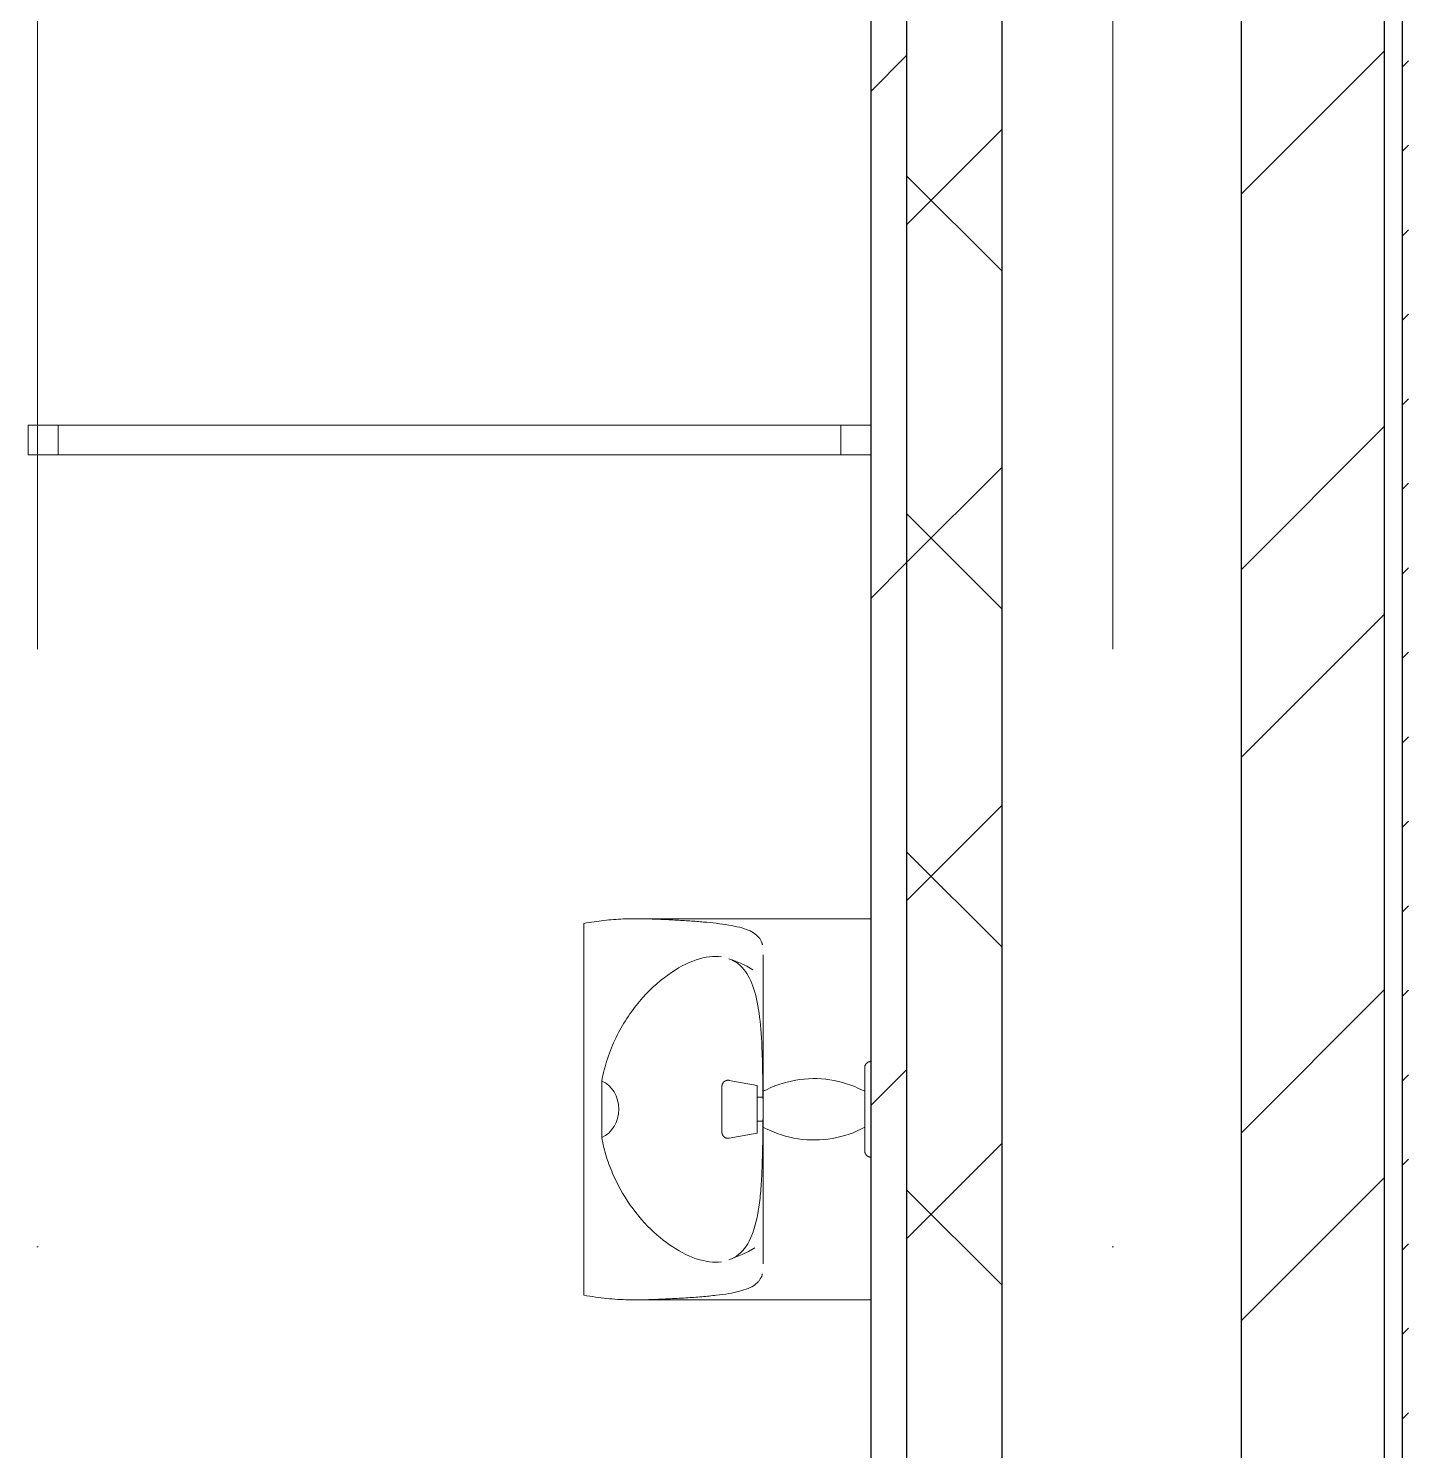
# Model space of a CAD drawing. Header units: millimetres. Extents: x -1073752 to 1436911, y -1379358 to 94781.
# Drawn here: x -1007811 to -1006661, y -1118158 to -1116968 of the extents above; entities that cross this region are included whole.
import ezdxf

# ---------------------------------------------------------------- set-up
doc = ezdxf.new("R2010")
doc.units = ezdxf.units.MM
doc.linetypes.add('ADSK_Линия сетки', pattern=[25, 20, -2.5, 0, -2.5])
for name, color, linetype, lineweight in [('Витраж', 7, 'Continuous', 9), ('Оси', 252, 'Continuous', 9), ('Сантехника', 252, 'Continuous', 9), ('Стены наружные', 7, 'Continuous', 18)]:
    doc.layers.add(name, color=color, linetype=linetype, lineweight=lineweight)

# ---------------------------------------------------------------- blocks, each defined once
blk = doc.blocks.new('3 этаж')
at = {"layer": 'Витраж', "color": 251, "true_color": 0x636466, "extrusion": (0, 0, -1)}
for p, q in [((293838.2, -4075.9), (293838.2, -4100.9)), ((293863.2, -4075.9), (293838.2, -4075.9)), ((293863.2, -4100.9), (293863.2, -4075.9)), ((293838.2, -4100.9), (293863.2, -4100.9))]:
    blk.add_line(p, q, dxfattribs=at)
at = {"layer": 'Витраж', "color": 251, "true_color": 0x636466}
for p, q in [((293863.2, -4100.9), (293863.2, -4075.9)), ((293863.2, -4075.9), (294518.2, -4075.9)), ((294518.2, -4075.9), (294518.2, -4100.9)), ((294543.2, -4075.9), (294518.2, -4075.9)), ((294518.2, -4075.9), (294518.2, -4100.9)), ((294518.2, -4100.9), (293863.2, -4100.9)), ((294518.2, -4100.9), (294543.2, -4100.9))]:
    blk.add_line(p, q, dxfattribs=at)
at = {"layer": 'Оси', "color": 251, "linetype": 'ADSK_Линия сетки', "ltscale": 200, "true_color": 0x636466}
for p, q in [((293845.8, -263.4), (293845.8, -30119.6)), ((294745.8, -263.4), (294745.8, -30119.6))]:
    blk.add_line(p, q, dxfattribs=at)
at = {"layer": 'Сантехника', "color": 251, "true_color": 0x636466}
for p, q in [((294303.2, -4804), (294303.2, -4492.9)), ((294543.2, -4489), (294346.1, -4489)), ((294428.5, -4523.9), (294424.5, -4522.4)), ((294434.1, -4526.2), (294428.5, -4523.9)), ((294439.4, -4528.8), (294434.1, -4526.2)), ((294444.6, -4531.6), (294439.4, -4528.8)), ((294453.1, -4538.4), (294453.1, -4639.8)), ((294538.2, -4613.2), (294538.3, -4613)), ((294538.2, -4613.4), (294538.2, -4613.2)), ((294538.2, -4613.5), (294538.2, -4613.4)), ((294538.2, -4613.4), (294538.2, -4613.5)), ((294538.2, -4613.6), (294538.2, -4613.5)), ((294538.2, -4613.5), (294538.2, -4613.6)), ((294538.2, -4613.7), (294538.2, -4613.6)), ((294538.2, -4613.6), (294538.2, -4613.7)), ((294538.2, -4614), (294538.2, -4613.7)), ((294538.2, -4613.7), (294538.2, -4613.9)), ((294538.2, -4613.9), (294538.2, -4614.1)), ((294538.2, -4614.2), (294538.2, -4614)), ((294538.2, -4614.1), (294538.2, -4614.4)), ((294538.2, -4614.5), (294538.2, -4614.2)), ((294538.2, -4614.4), (294538.2, -4614.8)), ((294538.2, -4614.9), (294538.2, -4614.5)), ((294538.2, -4614.8), (294538.2, -4615.2)), ((294538.2, -4615.3), (294538.2, -4614.9)), ((294538.2, -4615.2), (294538.2, -4615.7)), ((294538.2, -4615.8), (294538.2, -4615.3)), ((294538.2, -4615.7), (294538.2, -4616.2)), ((294538.2, -4616.4), (294538.2, -4615.8)), ((294538.2, -4616.2), (294538.2, -4616.8)), ((294538.2, -4616.9), (294538.2, -4616.4)), ((294538.2, -4616.8), (294538.2, -4617.4)), ((294538.2, -4617.6), (294538.2, -4616.9)), ((294538.3, -4612.5), (294538.4, -4612.3)), ((294538.3, -4612.6), (294538.3, -4612.5)), ((294538.3, -4612.8), (294538.3, -4612.6)), ((294538.3, -4613), (294538.3, -4612.8)), ((294538.4, -4612.1), (294538.5, -4611.9)), ((294538.4, -4612.3), (294538.4, -4612.1)), ((294538.5, -4611.9), (294538.6, -4611.7)), ((294538.6, -4611.5), (294538.7, -4611.3)), ((294538.6, -4611.7), (294538.6, -4611.5)), ((294538.7, -4611.3), (294538.8, -4611.1)), ((294538.8, -4611.1), (294538.9, -4611)), ((294538.9, -4611), (294539, -4610.8)), ((294539, -4610.8), (294539.1, -4610.6)), ((294539.1, -4610.6), (294539.2, -4610.5)), ((294539.2, -4610.5), (294539.4, -4610.3)), ((294539.4, -4610.3), (294539.5, -4610.1)), ((294539.5, -4610.1), (294539.6, -4610)), ((294539.6, -4610), (294539.8, -4609.9)), ((294539.8, -4609.9), (294539.9, -4609.7)), ((294539.9, -4609.7), (294540.1, -4609.6)), ((294540.1, -4609.6), (294540.2, -4609.5)), ((294540.2, -4609.5), (294540.4, -4609.3)), ((294540.4, -4609.3), (294540.5, -4609.2)), ((294540.5, -4609.2), (294540.7, -4609.1)), ((294540.7, -4609.1), (294540.9, -4609)), ((294540.9, -4609), (294541.1, -4608.9)), ((294541.1, -4608.9), (294541.2, -4608.9)), ((294541.2, -4608.9), (294541.4, -4608.8)), ((294541.4, -4608.8), (294541.6, -4608.7)), ((294541.6, -4608.7), (294541.8, -4608.7)), ((294541.8, -4608.7), (294542, -4608.6)), ((294542, -4608.6), (294542.2, -4608.6)), ((294542.2, -4608.6), (294542.4, -4608.5)), ((294542.4, -4608.5), (294542.6, -4608.5)), ((294542.6, -4608.5), (294542.8, -4608.5)), ((294542.8, -4608.5), (294543, -4608.5)), ((294543, -4608.5), (294543.2, -4608.4)), ((294543.2, -4608.4), (294543.2, -4608.4)), ((294318.1, -4648.4), (294318.1, -4624.9)), ((294418.7, -4628.6), (294418.8, -4628.4)), ((294418.7, -4628.8), (294418.7, -4628.6)), ((294418.7, -4629), (294418.7, -4628.8)), ((294418.7, -4629.2), (294418.7, -4629)), ((294418.8, -4628), (294418.9, -4627.8)), ((294418.8, -4628.2), (294418.8, -4628)), ((294418.8, -4628.4), (294418.8, -4628.2)), ((294418.9, -4627.8), (294419, -4627.6)), ((294419, -4627.4), (294419.1, -4627.2)), ((294419, -4627.6), (294419, -4627.4)), ((294419.1, -4627.2), (294419.2, -4627.1)), ((294419.2, -4627.1), (294419.3, -4626.9)), ((294419.3, -4626.9), (294419.4, -4626.7)), ((294419.4, -4626.7), (294419.5, -4626.5)), ((294419.5, -4626.5), (294419.6, -4626.4)), ((294419.6, -4626.4), (294419.7, -4626.2)), ((294419.7, -4626.2), (294419.8, -4626)), ((294419.8, -4626), (294419.9, -4625.9)), ((294419.9, -4625.9), (294420.1, -4625.7)), ((294420.1, -4625.7), (294420.2, -4625.6)), ((294420.2, -4625.6), (294420.4, -4625.5)), ((294420.4, -4625.5), (294420.5, -4625.3)), ((294420.5, -4625.3), (294420.7, -4625.2)), ((294420.7, -4625.2), (294420.8, -4625.1)), ((294420.8, -4625.1), (294421, -4625)), ((294421, -4625), (294421.2, -4624.9)), ((294421.2, -4624.9), (294421.3, -4624.8)), ((294421.3, -4624.8), (294421.5, -4624.7)), ((294421.5, -4624.7), (294421.7, -4624.6)), ((294421.7, -4624.6), (294421.9, -4624.5)), ((294421.9, -4624.5), (294422.1, -4624.5)), ((294422.1, -4624.5), (294422.3, -4624.4)), ((294422.3, -4624.4), (294422.5, -4624.4)), ((294422.5, -4624.4), (294422.7, -4624.3)), ((294422.7, -4624.3), (294422.9, -4624.3)), ((294422.9, -4624.3), (294423, -4624.2)), ((294423, -4624.2), (294423.2, -4624.2)), ((294423.2, -4624.2), (294423.4, -4624.2)), ((294423.4, -4624.2), (294423.6, -4624.2)), ((294423.6, -4624.2), (294423.8, -4624.2)), ((294423.8, -4624.2), (294424, -4624.2)), ((294424, -4624.2), (294424.2, -4624.2)), ((294424.2, -4624.2), (294424.4, -4624.2)), ((294424.4, -4624.2), (294424.6, -4624.3)), ((294448.2, -4628.4), (294424.6, -4624.3)), ((294448.2, -4648.4), (294448.2, -4628.4)), ((294452.8, -4624.6), (294452.8, -4639.8)), ((294459.7, -4630.3), (294463, -4628.9)), ((294463, -4628.9), (294466.4, -4627.7)), ((294466.4, -4627.7), (294469.9, -4626.6)), ((294469.9, -4626.6), (294473.3, -4625.6)), ((294473.3, -4625.6), (294476.8, -4624.8)), ((294476.8, -4624.8), (294480.4, -4624.1)), ((294480.4, -4624.1), (294483.9, -4623.6)), ((294483.9, -4623.6), (294487.5, -4623.2)), ((294487.5, -4623.2), (294491.1, -4622.9)), ((294491.1, -4622.9), (294494.7, -4622.8)), ((294494.7, -4622.8), (294498.3, -4622.8)), ((294498.3, -4622.8), (294501.9, -4623)), ((294501.9, -4623), (294505.5, -4623.3)), ((294505.5, -4623.3), (294509, -4623.8)), ((294509, -4623.8), (294512.6, -4624.4)), ((294512.6, -4624.4), (294516.1, -4625.1)), ((294516.1, -4625.1), (294519.6, -4626)), ((294519.6, -4626), (294523, -4627)), ((294523, -4627), (294526.5, -4628.2)), ((294526.5, -4628.2), (294529.8, -4629.5)), ((294538.2, -4617.4), (294538.2, -4618.1)), ((294538.2, -4618.3), (294538.2, -4617.6)), ((294538.2, -4618.1), (294538.2, -4618.8)), ((294538.2, -4619), (294538.2, -4618.3)), ((294538.2, -4618.8), (294538.2, -4619.6)), ((294538.2, -4619.8), (294538.2, -4619)), ((294538.2, -4619.6), (294538.2, -4620.4)), ((294538.2, -4620.6), (294538.2, -4619.8)), ((294538.2, -4620.4), (294538.2, -4621.2)), ((294538.2, -4621.5), (294538.2, -4620.6)), ((294538.2, -4621.2), (294538.2, -4622.1)), ((294538.2, -4622.4), (294538.2, -4621.5)), ((294538.2, -4622.1), (294538.2, -4623.1)), ((294538.2, -4623.3), (294538.2, -4622.4)), ((294538.2, -4623.1), (294538.2, -4624.1)), ((294538.2, -4624.3), (294538.2, -4623.3)), ((294538.2, -4624.1), (294538.2, -4625.1)), ((294538.2, -4625.4), (294538.2, -4624.3)), ((294538.2, -4625.1), (294538.2, -4626.1)), ((294538.2, -4626.4), (294538.2, -4625.4)), ((294538.2, -4626.1), (294538.2, -4627.2)), ((294538.2, -4627.5), (294538.2, -4626.4)), ((294538.2, -4627.2), (294538.2, -4628.4)), ((294538.2, -4628.7), (294538.2, -4627.5)), ((294538.2, -4628.4), (294538.2, -4629.5)), ((294538.2, -4629.9), (294538.2, -4628.7)), ((294418.7, -4629.3), (294418.7, -4629.2)), ((294418.7, -4629.2), (294418.7, -4629.2)), ((294418.7, -4629.2), (294418.7, -4629.2)), ((294418.7, -4629.2), (294418.7, -4629.3)), ((294418.7, -4629.4), (294418.7, -4629.3)), ((294418.7, -4629.3), (294418.7, -4629.3)), ((294418.7, -4629.3), (294418.7, -4629.4)), ((294418.7, -4629.5), (294418.7, -4629.4)), ((294418.7, -4629.4), (294418.7, -4629.6)), ((294418.7, -4629.6), (294418.7, -4629.5)), ((294418.7, -4629.8), (294418.7, -4629.6)), ((294418.7, -4629.6), (294418.7, -4629.7)), ((294418.7, -4629.7), (294418.7, -4629.9)), ((294418.7, -4630), (294418.7, -4629.8)), ((294418.7, -4629.9), (294418.7, -4630.2)), ((294418.7, -4630.2), (294418.7, -4630)), ((294418.7, -4630.5), (294418.7, -4630.2)), ((294418.7, -4630.2), (294418.7, -4630.4)), ((294418.7, -4630.4), (294418.7, -4630.7)), ((294418.7, -4630.8), (294418.7, -4630.5)), ((294418.7, -4630.7), (294418.7, -4631)), ((294418.7, -4631.1), (294418.7, -4630.8)), ((294418.7, -4631), (294418.7, -4631.4)), ((294418.7, -4631.5), (294418.7, -4631.1)), ((294418.7, -4631.4), (294418.7, -4631.7)), ((294418.7, -4631.8), (294418.7, -4631.5)), ((294418.7, -4631.7), (294418.7, -4632.1)), ((294418.7, -4632.2), (294418.7, -4631.8)), ((294418.7, -4632.1), (294418.7, -4632.6)), ((294418.7, -4632.7), (294418.7, -4632.2)), ((294418.7, -4632.6), (294418.7, -4633)), ((294418.7, -4633.1), (294418.7, -4632.7)), ((294418.7, -4633), (294418.7, -4633.5)), ((294418.7, -4633.6), (294418.7, -4633.1)), ((294418.7, -4633.5), (294418.7, -4634)), ((294418.7, -4634.1), (294418.7, -4633.6)), ((294418.7, -4634), (294418.7, -4634.5)), ((294418.7, -4634.6), (294418.7, -4634.1)), ((294418.7, -4634.5), (294418.7, -4635)), ((294418.7, -4635.2), (294418.7, -4634.6)), ((294418.7, -4635), (294418.7, -4635.6)), ((294418.7, -4635.8), (294418.7, -4635.2)), ((294418.7, -4635.6), (294418.7, -4636.2)), ((294418.7, -4636.3), (294418.7, -4635.8)), ((294418.7, -4636.2), (294418.7, -4636.8)), ((294418.7, -4636.9), (294418.7, -4636.3)), ((294418.7, -4636.8), (294418.7, -4637.4)), ((294418.7, -4637.6), (294418.7, -4636.9)), ((294418.7, -4637.4), (294418.7, -4638)), ((294418.7, -4638.2), (294418.7, -4637.6)), ((294418.7, -4638), (294418.7, -4638.7)), ((294418.7, -4638.9), (294418.7, -4638.2)), ((294418.7, -4638.7), (294418.7, -4639.4)), ((294418.7, -4639.6), (294418.7, -4638.9)), ((294418.7, -4639.4), (294418.7, -4640.1)), ((294418.7, -4640.2), (294418.7, -4639.6)), ((294418.7, -4640.1), (294418.7, -4640.8)), ((294418.7, -4640.9), (294418.7, -4640.2)), ((294418.7, -4640.8), (294418.7, -4641.5)), ((294418.7, -4641.7), (294418.7, -4640.9)), ((294453.2, -4638.4), (294448.2, -4638.4)), ((294453.2, -4633.4), (294456.5, -4631.8)), ((294453.2, -4633.4), (294453.2, -4648.4)), ((294456.5, -4631.8), (294459.7, -4630.3)), ((294529.8, -4629.5), (294533.1, -4630.9)), ((294533.1, -4630.9), (294536.4, -4632.5)), ((294536.4, -4632.5), (294538.2, -4633.4)), ((294538.2, -4629.5), (294538.2, -4630.7)), ((294538.2, -4631.1), (294538.2, -4629.9)), ((294538.2, -4630.7), (294538.2, -4631.9)), ((294538.2, -4632.3), (294538.2, -4631.1)), ((294538.2, -4631.9), (294538.2, -4633.2)), ((294538.2, -4633.2), (294538.2, -4634.5)), ((294538.2, -4634.5), (294538.2, -4635.8)), ((294538.2, -4635.8), (294538.2, -4637.1)), ((294538.2, -4637.1), (294538.2, -4638.4)), ((294538.2, -4638.4), (294538.2, -4639.8)), ((294538.2, -4639.8), (294538.2, -4641.1)), ((294318.1, -4672), (294318.1, -4648.4)), ((294418.7, -4641.5), (294418.7, -4642.2)), ((294418.7, -4642.4), (294418.7, -4641.7)), ((294418.7, -4642.2), (294418.7, -4642.9)), ((294418.7, -4643.1), (294418.7, -4642.4)), ((294418.7, -4642.9), (294418.7, -4643.7)), ((294418.7, -4643.9), (294418.7, -4643.1)), ((294418.7, -4643.7), (294418.7, -4644.4)), ((294418.7, -4644.6), (294418.7, -4643.9)), ((294418.7, -4644.4), (294418.7, -4645.2)), ((294418.7, -4645.4), (294418.7, -4644.6)), ((294418.7, -4645.2), (294418.7, -4645.9)), ((294418.7, -4646.1), (294418.7, -4645.4)), ((294418.7, -4645.9), (294418.7, -4646.7)), ((294418.7, -4646.9), (294418.7, -4646.1)), ((294418.7, -4646.7), (294418.7, -4647.5)), ((294418.7, -4647.7), (294418.7, -4646.9)), ((294418.7, -4647.5), (294418.7, -4648.2)), ((294418.7, -4648.4), (294418.7, -4647.7)), ((294418.7, -4648.2), (294418.7, -4648.4)), ((294418.7, -4648.4), (294418.7, -4649.2)), ((294418.7, -4648.7), (294418.7, -4648.4)), ((294418.7, -4649.4), (294418.7, -4648.7)), ((294418.7, -4649.2), (294418.7, -4650)), ((294418.7, -4650.2), (294418.7, -4649.4)), ((294418.7, -4650), (294418.7, -4650.7)), ((294418.7, -4651), (294418.7, -4650.2)), ((294418.7, -4650.7), (294418.7, -4651.5)), ((294418.7, -4651.7), (294418.7, -4651)), ((294418.7, -4651.5), (294418.7, -4652.3)), ((294418.7, -4652.5), (294418.7, -4651.7)), ((294418.7, -4652.3), (294418.7, -4653)), ((294418.7, -4653.2), (294418.7, -4652.5)), ((294448.2, -4668.4), (294448.2, -4648.4)), ((294453.2, -4648.4), (294453.2, -4663.4)), ((294538.2, -4641.1), (294538.2, -4642.5)), ((294538.2, -4642.5), (294538.2, -4643.9)), ((294538.2, -4643.9), (294538.2, -4645.3)), ((294538.2, -4645.3), (294538.2, -4646.7)), ((294538.2, -4646.7), (294538.2, -4648.1)), ((294538.2, -4648.1), (294538.2, -4648.4)), ((294538.2, -4648.4), (294538.2, -4649.8)), ((294538.2, -4649.8), (294538.2, -4651.2)), ((294538.2, -4651.2), (294538.2, -4652.6)), ((294538.2, -4652.6), (294538.2, -4654)), ((294418.7, -4653), (294418.7, -4653.8)), ((294418.7, -4654), (294418.7, -4653.2)), ((294418.7, -4653.8), (294418.7, -4654.5)), ((294418.7, -4654.7), (294418.7, -4654)), ((294418.7, -4654.5), (294418.7, -4655.2)), ((294418.7, -4655.4), (294418.7, -4654.7)), ((294418.7, -4655.2), (294418.7, -4655.9)), ((294418.7, -4656.1), (294418.7, -4655.4)), ((294418.7, -4655.9), (294418.7, -4656.6)), ((294418.7, -4656.8), (294418.7, -4656.1)), ((294418.7, -4656.6), (294418.7, -4657.3)), ((294418.7, -4657.5), (294418.7, -4656.8)), ((294418.7, -4657.3), (294418.7, -4658)), ((294418.7, -4658.2), (294418.7, -4657.5)), ((294418.7, -4658), (294418.7, -4658.7)), ((294418.7, -4658.8), (294418.7, -4658.2)), ((294418.7, -4658.7), (294418.7, -4659.3)), ((294418.7, -4659.5), (294418.7, -4658.8)), ((294418.7, -4659.3), (294418.7, -4659.9)), ((294418.7, -4660.1), (294418.7, -4659.5)), ((294418.7, -4659.9), (294418.7, -4660.5)), ((294418.7, -4660.7), (294418.7, -4660.1)), ((294418.7, -4660.5), (294418.7, -4661.1)), ((294418.7, -4661.3), (294418.7, -4660.7)), ((294418.7, -4661.1), (294418.7, -4661.7)), ((294418.7, -4661.9), (294418.7, -4661.3)), ((294418.7, -4661.7), (294418.7, -4662.3)), ((294418.7, -4662.4), (294418.7, -4661.9)), ((294418.7, -4662.3), (294418.7, -4662.8)), ((294418.7, -4662.9), (294418.7, -4662.4)), ((294418.7, -4662.8), (294418.7, -4663.3)), ((294418.7, -4663.4), (294418.7, -4662.9)), ((294418.7, -4663.3), (294418.7, -4663.8)), ((294418.7, -4663.9), (294418.7, -4663.4)), ((294418.7, -4663.8), (294418.7, -4664.2)), ((294418.7, -4664.3), (294418.7, -4663.9)), ((294418.7, -4664.2), (294418.7, -4664.6)), ((294418.7, -4664.8), (294418.7, -4664.3)), ((294418.7, -4664.6), (294418.7, -4665)), ((294418.7, -4665.2), (294418.7, -4664.8)), ((294448.2, -4658.4), (294453.2, -4658.4)), ((294452.8, -4657.1), (294452.8, -4672.3)), ((294453.1, -4657.1), (294453.1, -4758.4)), ((294455.1, -4664.4), (294453.2, -4663.4)), ((294458.4, -4666), (294455.1, -4664.4)), ((294538.2, -4663.4), (294535, -4665.1)), ((294538.2, -4654), (294538.2, -4655.4)), ((294538.2, -4655.4), (294538.2, -4656.8)), ((294538.2, -4656.8), (294538.2, -4658.1)), ((294538.2, -4658.1), (294538.2, -4659.5)), ((294538.2, -4659.5), (294538.2, -4660.8)), ((294538.2, -4660.8), (294538.2, -4662.1)), ((294538.2, -4662.1), (294538.2, -4663.4)), ((294538.2, -4663.4), (294538.2, -4664.6)), ((294538.2, -4664.9), (294538.2, -4663.7)), ((294538.2, -4664.6), (294538.2, -4665.8)), ((294418.7, -4665), (294418.7, -4665.4)), ((294418.7, -4665.5), (294418.7, -4665.2)), ((294418.7, -4665.4), (294418.7, -4665.8)), ((294418.7, -4665.9), (294418.7, -4665.5)), ((294418.7, -4665.8), (294418.7, -4666.1)), ((294418.7, -4666.2), (294418.7, -4665.9)), ((294418.7, -4666.1), (294418.7, -4666.4)), ((294418.7, -4666.5), (294418.7, -4666.2)), ((294418.7, -4666.4), (294418.7, -4666.7)), ((294418.7, -4666.7), (294418.7, -4666.5)), ((294418.7, -4666.7), (294418.7, -4666.9)), ((294418.7, -4666.9), (294418.7, -4666.7)), ((294418.7, -4666.9), (294418.7, -4667.1)), ((294418.7, -4667.1), (294418.7, -4666.9)), ((294418.7, -4667.1), (294418.7, -4667.3)), ((294418.7, -4667.3), (294418.7, -4667.1)), ((294418.7, -4667.3), (294418.7, -4667.4)), ((294418.7, -4667.4), (294418.7, -4667.3)), ((294418.7, -4667.4), (294418.7, -4667.5)), ((294418.7, -4667.6), (294418.7, -4667.4)), ((294418.7, -4667.5), (294418.7, -4667.6)), ((294418.7, -4667.6), (294418.7, -4667.7)), ((294418.7, -4667.7), (294418.7, -4667.6)), ((294418.7, -4667.6), (294418.7, -4667.6)), ((294418.7, -4667.8), (294418.7, -4667.7)), ((294418.7, -4667.7), (294418.7, -4667.7)), ((294418.7, -4667.7), (294418.7, -4667.7)), ((294418.7, -4668), (294418.7, -4667.8)), ((294418.7, -4668.2), (294418.7, -4668)), ((294418.8, -4668.4), (294418.7, -4668.2)), ((294418.8, -4668.6), (294418.8, -4668.4)), ((294418.8, -4668.8), (294418.8, -4668.6)), ((294418.9, -4669), (294418.8, -4668.8)), ((294418.9, -4669.2), (294418.9, -4669)), ((294419, -4669.4), (294418.9, -4669.2)), ((294419.1, -4669.6), (294419, -4669.4)), ((294419.1, -4669.8), (294419.1, -4669.6)), ((294419.2, -4669.9), (294419.1, -4669.8)), ((294419.3, -4670.1), (294419.2, -4669.9)), ((294419.4, -4670.3), (294419.3, -4670.1)), ((294419.5, -4670.5), (294419.4, -4670.3)), ((294419.6, -4670.6), (294419.5, -4670.5)), ((294419.8, -4670.8), (294419.6, -4670.6)), ((294419.9, -4670.9), (294419.8, -4670.8)), ((294420, -4671.1), (294419.9, -4670.9)), ((294420.2, -4671.2), (294420, -4671.1)), ((294420.3, -4671.4), (294420.2, -4671.2)), ((294420.5, -4671.5), (294420.3, -4671.4)), ((294420.6, -4671.6), (294420.5, -4671.5)), ((294420.8, -4671.7), (294420.6, -4671.6)), ((294420.9, -4671.9), (294420.8, -4671.7)), ((294421.1, -4672), (294420.9, -4671.9)), ((294421.3, -4672.1), (294421.1, -4672)), ((294421.5, -4672.2), (294421.3, -4672.1)), ((294421.6, -4672.2), (294421.5, -4672.2)), ((294421.8, -4672.3), (294421.6, -4672.2)), ((294422, -4672.4), (294421.8, -4672.3)), ((294422.2, -4672.5), (294422, -4672.4)), ((294422.4, -4672.5), (294422.2, -4672.5)), ((294422.6, -4672.6), (294422.4, -4672.5)), ((294422.8, -4672.6), (294422.6, -4672.6)), ((294423, -4672.6), (294422.8, -4672.6)), ((294423.2, -4672.7), (294423, -4672.6)), ((294423.4, -4672.7), (294423.2, -4672.7)), ((294423.6, -4672.7), (294423.4, -4672.7)), ((294423.8, -4672.7), (294423.6, -4672.7)), ((294424, -4672.7), (294423.8, -4672.7)), ((294424.2, -4672.7), (294424, -4672.7)), ((294424.4, -4672.7), (294424.2, -4672.7)), ((294424.6, -4672.6), (294424.4, -4672.7)), ((294424.6, -4672.6), (294448.2, -4668.4)), ((294461.7, -4667.4), (294458.4, -4666)), ((294465, -4668.7), (294461.7, -4667.4)), ((294468.4, -4669.9), (294465, -4668.7)), ((294471.9, -4670.9), (294468.4, -4669.9)), ((294475.4, -4671.8), (294471.9, -4670.9)), ((294478.9, -4672.5), (294475.4, -4671.8)), ((294482.5, -4673.1), (294478.9, -4672.5)), ((294486, -4673.6), (294482.5, -4673.1)), ((294489.6, -4673.9), (294486, -4673.6)), ((294493.2, -4674.1), (294489.6, -4673.9)), ((294496.8, -4674.1), (294493.2, -4674.1)), ((294500.4, -4674), (294496.8, -4674.1)), ((294504, -4673.7), (294500.4, -4674)), ((294507.6, -4673.3), (294504, -4673.7)), ((294511.1, -4672.8), (294507.6, -4673.3)), ((294514.7, -4672.1), (294511.1, -4672.8)), ((294518.2, -4671.3), (294514.7, -4672.1)), ((294521.6, -4670.3), (294518.2, -4671.3)), ((294525.1, -4669.2), (294521.6, -4670.3)), ((294528.4, -4668), (294525.1, -4669.2)), ((294531.8, -4666.6), (294528.4, -4668)), ((294535, -4665.1), (294531.8, -4666.6)), ((294538.2, -4666.2), (294538.2, -4664.9)), ((294538.2, -4665.8), (294538.2, -4667)), ((294538.2, -4667.4), (294538.2, -4666.2)), ((294538.2, -4667), (294538.2, -4668.2)), ((294538.2, -4668.5), (294538.2, -4667.4)), ((294538.2, -4668.2), (294538.2, -4669.3)), ((294538.2, -4669.6), (294538.2, -4668.5)), ((294538.2, -4669.3), (294538.2, -4670.5)), ((294538.2, -4670.7), (294538.2, -4669.6)), ((294538.2, -4670.5), (294538.2, -4671.5)), ((294538.2, -4671.8), (294538.2, -4670.7)), ((294538.2, -4671.5), (294538.2, -4672.6)), ((294538.2, -4672.8), (294538.2, -4671.8)), ((294538.2, -4672.6), (294538.2, -4673.6)), ((294538.2, -4673.8), (294538.2, -4672.8)), ((294538.2, -4673.6), (294538.2, -4674.5)), ((294538.2, -4674.8), (294538.2, -4673.8)), ((294538.2, -4674.5), (294538.2, -4675.4)), ((294538.2, -4675.7), (294538.2, -4674.8)), ((294538.2, -4675.4), (294538.2, -4676.3)), ((294538.2, -4676.5), (294538.2, -4675.7)), ((294538.2, -4676.3), (294538.2, -4677.1)), ((294538.2, -4677.3), (294538.2, -4676.5)), ((294538.2, -4677.1), (294538.2, -4677.9)), ((294538.2, -4678.1), (294538.2, -4677.3)), ((294538.2, -4677.9), (294538.2, -4678.6)), ((294538.2, -4678.8), (294538.2, -4678.1)), ((294538.2, -4678.6), (294538.2, -4679.3)), ((294538.2, -4679.5), (294538.2, -4678.8)), ((294538.2, -4679.3), (294538.2, -4679.9)), ((294538.2, -4680.1), (294538.2, -4679.5)), ((294538.2, -4679.9), (294538.2, -4680.5)), ((294538.2, -4680.7), (294538.2, -4680.1)), ((294538.2, -4680.5), (294538.2, -4681.1)), ((294538.2, -4681.2), (294538.2, -4680.7)), ((294538.2, -4681.1), (294538.2, -4681.5)), ((294538.2, -4681.7), (294538.2, -4681.2)), ((294538.2, -4681.5), (294538.2, -4682)), ((294538.2, -4682.1), (294538.2, -4681.7)), ((294538.2, -4682), (294538.2, -4682.3)), ((294538.2, -4682.4), (294538.2, -4682.1)), ((294538.2, -4682.3), (294538.2, -4682.7)), ((294538.2, -4682.7), (294538.2, -4682.4)), ((294538.2, -4682.7), (294538.2, -4682.9)), ((294538.2, -4683), (294538.2, -4682.7)), ((294538.2, -4682.9), (294538.2, -4683.1)), ((294538.2, -4683.2), (294538.2, -4683)), ((294538.2, -4683.1), (294538.2, -4683.3)), ((294538.2, -4683.3), (294538.2, -4683.2)), ((294538.2, -4683.3), (294538.2, -4683.4)), ((294538.2, -4683.4), (294538.2, -4683.3)), ((294538.2, -4683.5), (294538.2, -4683.4)), ((294538.2, -4683.4), (294538.2, -4683.4)), ((294538.2, -4683.4), (294538.2, -4683.4)), ((294538.3, -4683.7), (294538.2, -4683.5)), ((294538.3, -4683.9), (294538.3, -4683.7)), ((294538.3, -4684.1), (294538.3, -4683.9)), ((294538.3, -4684.3), (294538.3, -4684.1)), ((294538.4, -4684.5), (294538.3, -4684.3)), ((294538.4, -4684.7), (294538.4, -4684.5)), ((294538.5, -4684.9), (294538.4, -4684.7)), ((294538.5, -4685.1), (294538.5, -4684.9)), ((294538.6, -4685.3), (294538.5, -4685.1)), ((294538.7, -4685.4), (294538.6, -4685.3)), ((294538.7, -4685.6), (294538.7, -4685.4)), ((294538.8, -4685.8), (294538.7, -4685.6)), ((294538.9, -4686), (294538.8, -4685.8)), ((294539, -4686.1), (294538.9, -4686)), ((294539.1, -4686.3), (294539, -4686.1)), ((294539.3, -4686.5), (294539.1, -4686.3)), ((294539.4, -4686.6), (294539.3, -4686.5)), ((294539.5, -4686.8), (294539.4, -4686.6)), ((294539.7, -4686.9), (294539.5, -4686.8)), ((294539.8, -4687.1), (294539.7, -4686.9)), ((294539.9, -4687.2), (294539.8, -4687.1)), ((294540.1, -4687.3), (294539.9, -4687.2)), ((294540.3, -4687.5), (294540.1, -4687.3)), ((294540.4, -4687.6), (294540.3, -4687.5)), ((294540.6, -4687.7), (294540.4, -4687.6)), ((294540.8, -4687.8), (294540.6, -4687.7)), ((294540.9, -4687.9), (294540.8, -4687.8)), ((294541.1, -4688), (294540.9, -4687.9)), ((294541.3, -4688), (294541.1, -4688)), ((294541.5, -4688.1), (294541.3, -4688)), ((294541.7, -4688.2), (294541.5, -4688.1)), ((294541.9, -4688.2), (294541.7, -4688.2)), ((294542.1, -4688.3), (294541.9, -4688.2)), ((294542.3, -4688.3), (294542.1, -4688.3)), ((294542.4, -4688.4), (294542.3, -4688.3)), ((294542.6, -4688.4), (294542.4, -4688.4)), ((294542.8, -4688.4), (294542.6, -4688.4)), ((294543, -4688.4), (294542.8, -4688.4)), ((294543.2, -4688.4), (294543, -4688.4)), ((294430.1, -4772.3), (294435.6, -4769.9)), ((294435.6, -4769.9), (294440.9, -4767.3)), ((294440.9, -4767.3), (294446.1, -4764.5)), ((294424.5, -4774.5), (294430.1, -4772.3)), ((294346.1, -4807.9), (294543.2, -4807.9))]:
    blk.add_line(p, q, dxfattribs=at)
for major_axis, start_param, end_param in [((0, 25), 4.712389, 5.943447), ((0, -25), 0.339739, 1.570796)]:
    blk.add_ellipse((294310.9, -4648.4), major_axis=major_axis, ratio=0.859293, start_param=start_param, end_param=end_param, dxfattribs=at)
for points, knots in [([(294303.2, -4492.9), (294308.9, -4491.9), (294320.1, -4490.2), (294333.4, -4489.2), (294343.7, -4488.9), (294351.2, -4489), (294358.5, -4489.2), (294365.7, -4489.4), (294372.6, -4489.7), (294381.5, -4490.2), (294392, -4490.8), (294403.5, -4491.7), (294414.5, -4492.8), (294424.6, -4494.2), (294433.5, -4496.1), (294440.9, -4498.4), (294445.6, -4501), (294448.2, -4503.2), (294449.4, -4504.5), (294450.3, -4505.6), (294451, -4506.7), (294451.6, -4507.8), (294452.1, -4508.9), (294452.3, -4509.8), (294452.5, -4510.3), (294452.5, -4510.6), (294452.6, -4510.7)], [-1, -1, -1, -1, -0.9416667, -0.8833333, -0.8541667, -0.825, -0.7958333, -0.7666667, -0.7375, -0.7083333, -0.65, -0.5916667, -0.5333333, -0.4666667, -0.4, -0.3333333, -0.2666667, -0.2333333, -0.2166667, -0.2, -0.1833333, -0.1666667, -0.15, -0.1416667, -0.1375, -0.1333333, -0.1333333, -0.1333333, -0.1333333]), ([(294318.1, -4624.9), (294319.3, -4618.4), (294322.5, -4605.9), (294329.7, -4588.2), (294338.9, -4572.1), (294353.1, -4553.1), (294373.3, -4534.5), (294397.7, -4521.7), (294411.9, -4520), (294418.2, -4520.8)], [0, 0, 0, 0, 0.0526316, 0.1052632, 0.1578947, 0.2105263, 0.3157895, 0.4210526, 0.5263158, 0.5263158, 0.5263158, 0.5263158]), ([(294453.2, -4519.2), (294453.2, -4519.3), (294453.2, -4519.6), (294453.2, -4520.2), (294453.2, -4521.3), (294453.2, -4522.9), (294453.2, -4525.1), (294453.2, -4528.2), (294453.1, -4532.5), (294453.1, -4536.4), (294453.1, -4538.4)], [-0.06666667, -0.06666667, -0.06666667, -0.06666667, -0.06458333, -0.0625, -0.05833333, -0.05, -0.04166667, -0.03333333, -0.01666667, 0, 0, 0, 0]), ([(294426.9, -4523.4), (294429.6, -4524.6), (294436.4, -4529.3), (294444.4, -4542), (294449.8, -4563.8), (294451.8, -4587.1), (294452.6, -4608), (294452.8, -4618.9), (294452.8, -4624.6)], [0.5789474, 0.5789474, 0.5789474, 0.5789474, 0.6315789, 0.7236842, 0.8157895, 0.9078947, 0.9539474, 1, 1, 1, 1]), ([(294418.2, -4776.1), (294415.1, -4776.5), (294405.1, -4776.5), (294386.7, -4770.3), (294364.1, -4754.7), (294343.6, -4732.8), (294329.8, -4709.5), (294321.8, -4688.6), (294319.1, -4677.7), (294318.1, -4672)], [0.4736842, 0.4736842, 0.4736842, 0.4736842, 0.5263158, 0.6315789, 0.7236842, 0.8157895, 0.9078947, 0.9539474, 1, 1, 1, 1]), ([(294452.8, -4672.3), (294452.8, -4678.8), (294452.5, -4691.2), (294451.8, -4708.9), (294450.5, -4725), (294447.5, -4744), (294441.2, -4762.5), (294432.3, -4771), (294426.9, -4773.5)], [0, 0, 0, 0, 0.0526316, 0.1052632, 0.1578947, 0.2105263, 0.3157895, 0.4210526, 0.4210526, 0.4210526, 0.4210526]), ([(294453.1, -4758.4), (294453.1, -4761.5), (294453.1, -4765.8), (294453.2, -4770.7), (294453.2, -4774), (294453.2, -4776.2), (294453.2, -4777.4), (294453.2, -4777.7), (294453.2, -4777.8)], [-1, -1, -1, -1, -0.975, -0.9625, -0.95, -0.9375, -0.934375, -0.9328125, -0.9328125, -0.9328125, -0.9328125]), ([(294452.6, -4786.2), (294452.5, -4786.2), (294452.5, -4786.4), (294452.4, -4786.9), (294452.1, -4787.8), (294451.8, -4788.7), (294451.3, -4789.6), (294450.8, -4790.4), (294450.2, -4791.4), (294449.4, -4792.4), (294448.2, -4793.7), (294445.6, -4795.9), (294440.9, -4798.4), (294433.5, -4800.8), (294424.6, -4802.7), (294414.1, -4804.1), (294402, -4805.3), (294388.6, -4806.3), (294373.8, -4807.1), (294360.3, -4807.7), (294349.1, -4807.9), (294337.5, -4807.9), (294322.4, -4807), (294309.7, -4805.1), (294303.2, -4804)], [-0.8666667, -0.8666667, -0.8666667, -0.8666667, -0.865625, -0.8625, -0.85, -0.8375, -0.825, -0.8125, -0.8, -0.7833333, -0.7666667, -0.7333333, -0.6666667, -0.6, -0.5333333, -0.4666667, -0.4, -0.3333333, -0.2666667, -0.2, -0.1666667, -0.1333333, -0.0666667, 0, 0, 0, 0])]:
    blk.add_open_spline(points, degree=3, knots=knots, dxfattribs=at)
at = {"layer": 'Стены наружные', "color": 251, "lineweight": 30, "true_color": 0x636466}
for p, q in [((294573.2, -2963.4), (294573.2, -7018.4)), ((294653.2, -7018.4), (294653.2, -2963.4)), ((294853.2, -2963.4), (294853.2, -7018.4)), ((294543.2, -2993.4), (294543.2, -6988.4)), ((294973.2, -9143.4), (294973.2, -3138.4)), ((294988.2, -9128.4), (294988.2, -3143.4))]:
    blk.add_line(p, q, dxfattribs=at)
at = {"layer": 'Стены наружные', "color": 251, "linetype": 'Continuous', "lineweight": 9, "true_color": 0x636466}
for p, q in [((294543.2, -3796.7), (294573.2, -3766.7)), ((294853.2, -3882.6), (294973.2, -3762.6)), ((294988.2, -3776), (294993.2, -3771)), ((294573.2, -3908.2), (294653.2, -3828.2)), ((294988.2, -3846.7), (294993.2, -3841.7)), ((294653.2, -3947.2), (294573.2, -3867.2)), ((294988.2, -3917.4), (294993.2, -3912.4)), ((294988.2, -3988.1), (294993.2, -3983.1)), ((294988.2, -4058.9), (294993.2, -4053.9)), ((294853.2, -4196.9), (294973.2, -4076.9)), ((294573.2, -4191), (294653.2, -4111)), ((294988.2, -4129.6), (294993.2, -4124.6)), ((294653.2, -4230), (294573.2, -4150)), ((294543.2, -4221), (294573.2, -4191)), ((294988.2, -4200.3), (294993.2, -4195.3)), ((294853.2, -4354), (294973.2, -4234)), ((294988.2, -4271), (294993.2, -4266)), ((294988.2, -4341.7), (294993.2, -4336.7)), ((294573.2, -4473.9), (294653.2, -4393.9)), ((294988.2, -4412.4), (294993.2, -4407.4)), ((294653.2, -4512.9), (294573.2, -4432.9)), ((294988.2, -4483.1), (294993.2, -4478.1)), ((294853.2, -4668.3), (294973.2, -4548.3)), ((294988.2, -4553.8), (294993.2, -4548.8)), ((294543.2, -4645.3), (294573.2, -4615.3)), ((294988.2, -4624.5), (294993.2, -4619.5)), ((294573.2, -4756.7), (294653.2, -4676.7)), ((294988.2, -4695.3), (294993.2, -4690.3)), ((294853.2, -4825.5), (294973.2, -4705.5)), ((294653.2, -4795.7), (294573.2, -4715.7)), ((294988.2, -4766), (294993.2, -4761)), ((294988.2, -4836.7), (294993.2, -4831.7)), ((294988.2, -4907.4), (294993.2, -4902.4))]:
    blk.add_line(p, q, dxfattribs=at)

msp = doc.modelspace()

# ---------------------------------------------------------------- block references
msp.add_blockref('3 этаж', (-1301649.5, -1113224.3))

doc.saveas('drawing.dxf')
